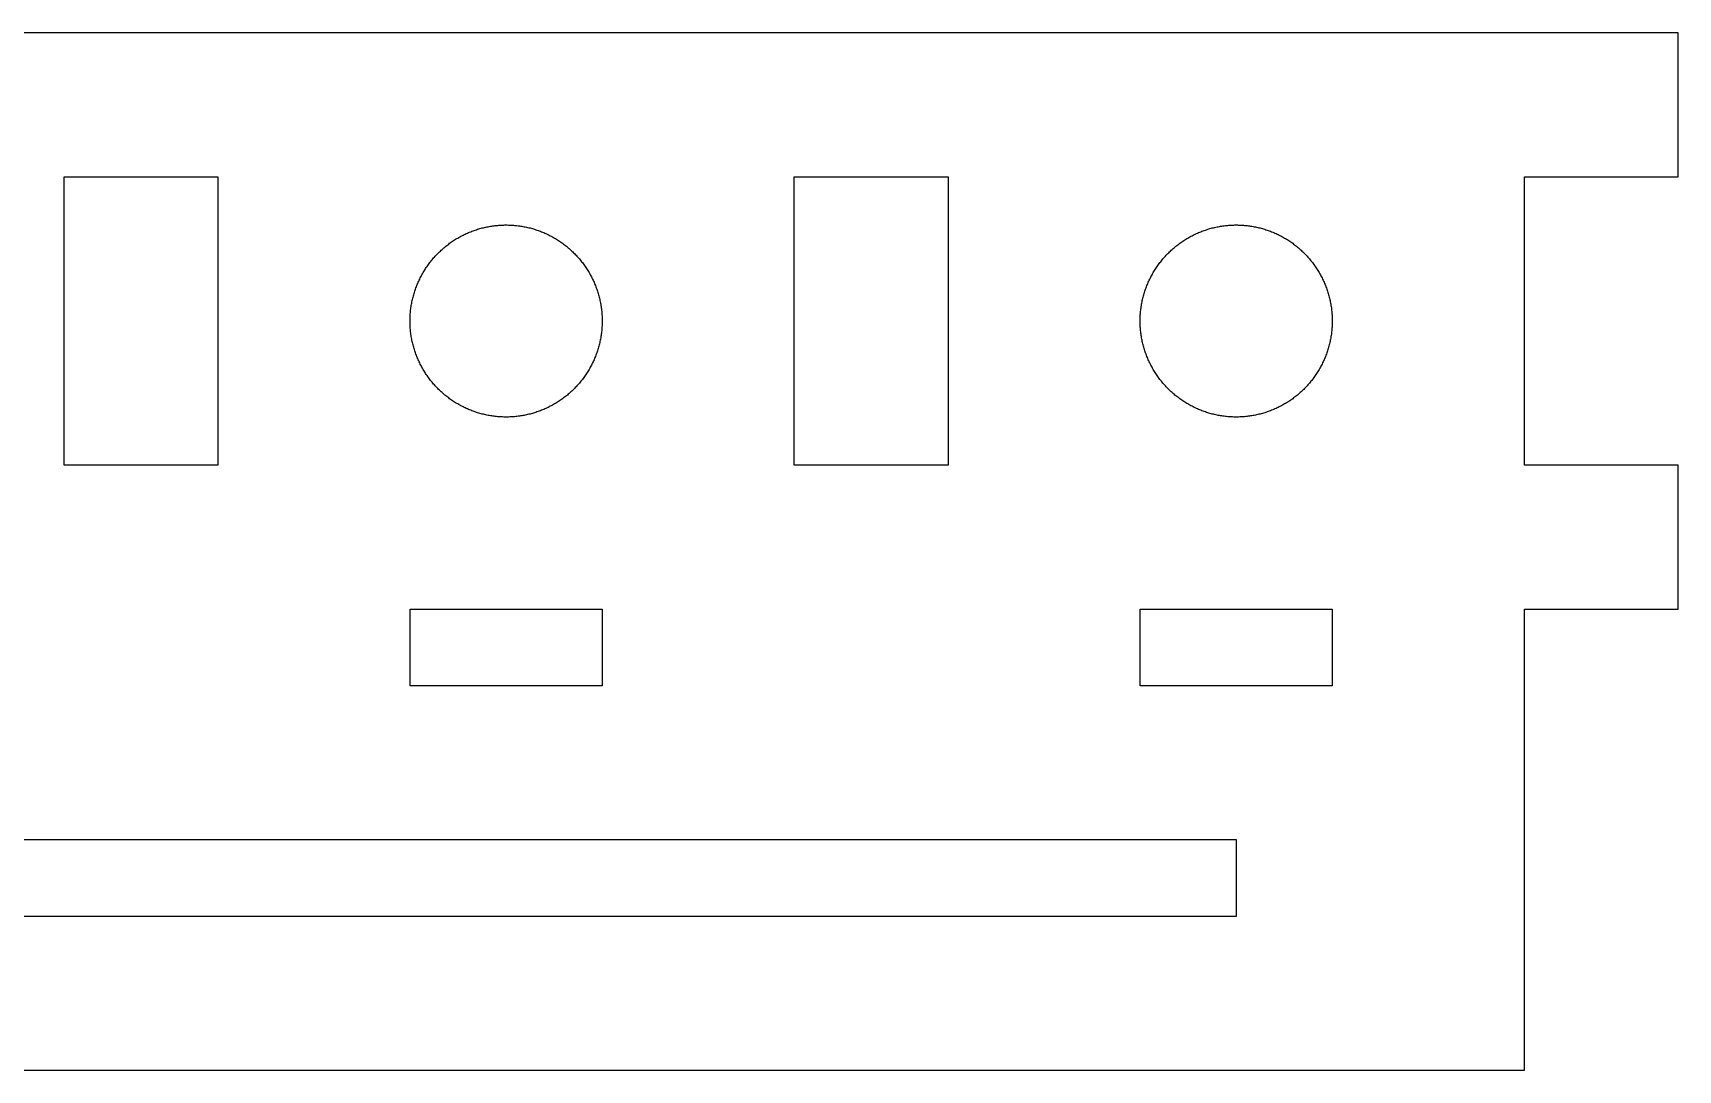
# Model space of a CAD drawing. Header units: metres. Extents: x -160 to 479, y -45 to 506.
# Drawn here: x 66.4 to 152, y 18 to 72 of the extents above; entities that cross this region are included whole.
import ezdxf

# ---------------------------------------------------------------- set-up
doc = ezdxf.new("R2010")
doc.units = ezdxf.units.M

msp = doc.modelspace()

# ---------------------------------------------------------------- linework, layer by layer
for p, q in [((152, 72), (-160, 72)), ((152, 64.5), (152, 72)), ((68, 49.5), (68, 64.5)), ((68, 64.5), (76, 64.5)), ((76, 64.5), (76, 49.5)), ((106, 49.5), (106, 64.5)), ((106, 64.5), (114, 64.5)), ((114, 64.5), (114, 49.5)), ((144, 49.5), (144, 64.5)), ((144, 64.5), (152, 64.5)), ((89.1594, 61.6489), (89.2179, 61.6716)), ((89.2179, 61.6716), (89.2768, 61.6937)), ((89.2768, 61.6937), (89.3359, 61.715)), ((89.3359, 61.715), (89.3953, 61.7355)), ((89.3953, 61.7355), (89.4549, 61.7553)), ((89.4549, 61.7553), (89.5148, 61.7743)), ((89.5148, 61.7743), (89.5749, 61.7926)), ((89.5749, 61.7926), (89.6352, 61.8101)), ((89.6352, 61.8101), (89.6958, 61.8269)), ((89.6958, 61.8269), (89.7565, 61.8429)), ((89.7565, 61.8429), (89.8175, 61.8582)), ((89.8175, 61.8582), (89.8786, 61.8726)), ((89.8786, 61.8726), (89.94, 61.8863)), ((89.94, 61.8863), (90.0014, 61.8993)), ((90.0014, 61.8993), (90.0631, 61.9114)), ((90.0631, 61.9114), (90.1249, 61.9228)), ((90.1249, 61.9228), (90.1868, 61.9334)), ((90.1868, 61.9334), (90.2489, 61.9433)), ((90.2489, 61.9433), (90.311, 61.9523)), ((90.311, 61.9523), (90.3733, 61.9606)), ((90.3733, 61.9606), (90.4357, 61.968)), ((90.4357, 61.968), (90.4982, 61.9747)), ((90.4982, 61.9747), (90.5607, 61.9807)), ((90.5607, 61.9807), (90.6234, 61.9858)), ((90.6234, 61.9858), (90.686, 61.9901)), ((90.686, 61.9901), (90.7488, 61.9937)), ((90.7488, 61.9937), (90.8115, 61.9964)), ((90.8115, 61.9964), (90.8743, 61.9984)), ((90.8743, 61.9984), (90.9372, 61.9996)), ((90.9372, 61.9996), (91, 62)), ((91, 62), (91.0628, 61.9996)), ((91.0628, 61.9996), (91.1256, 61.9984)), ((91.1256, 61.9984), (91.1884, 61.9964)), ((91.1884, 61.9964), (91.2512, 61.9937)), ((91.2512, 61.9937), (91.3139, 61.9901)), ((91.3139, 61.9901), (91.3766, 61.9858)), ((91.3766, 61.9858), (91.4393, 61.9807)), ((91.4393, 61.9807), (91.5018, 61.9747)), ((91.5018, 61.9747), (91.5643, 61.968)), ((91.5643, 61.968), (91.6267, 61.9606)), ((91.6267, 61.9606), (91.6889, 61.9523)), ((91.6889, 61.9523), (91.7511, 61.9433)), ((91.7511, 61.9433), (91.8132, 61.9334)), ((91.8132, 61.9334), (91.8751, 61.9228)), ((91.8751, 61.9228), (91.9369, 61.9114)), ((91.9369, 61.9114), (91.9985, 61.8993)), ((91.9985, 61.8993), (92.06, 61.8863)), ((92.06, 61.8863), (92.1214, 61.8726)), ((92.1214, 61.8726), (92.1825, 61.8582)), ((92.1825, 61.8582), (92.2434, 61.8429)), ((92.2434, 61.8429), (92.3042, 61.8269)), ((92.3042, 61.8269), (92.3647, 61.8101)), ((92.3647, 61.8101), (92.4251, 61.7926)), ((92.4251, 61.7926), (92.4852, 61.7743)), ((92.4852, 61.7743), (92.5451, 61.7553)), ((92.5451, 61.7553), (92.6047, 61.7355)), ((92.6047, 61.7355), (92.6641, 61.715)), ((92.6641, 61.715), (92.7232, 61.6937)), ((92.7232, 61.6937), (92.7821, 61.6716)), ((92.7821, 61.6716), (92.8406, 61.6489)), ((127.159, 61.6489), (127.218, 61.6716)), ((127.218, 61.6716), (127.277, 61.6937)), ((127.277, 61.6937), (127.336, 61.715)), ((127.336, 61.715), (127.395, 61.7355)), ((127.395, 61.7355), (127.455, 61.7553)), ((127.455, 61.7553), (127.515, 61.7743)), ((127.515, 61.7743), (127.575, 61.7926)), ((127.575, 61.7926), (127.635, 61.8101)), ((127.635, 61.8101), (127.696, 61.8269)), ((127.696, 61.8269), (127.757, 61.8429)), ((127.757, 61.8429), (127.818, 61.8582)), ((127.818, 61.8582), (127.879, 61.8726)), ((127.879, 61.8726), (127.94, 61.8863)), ((127.94, 61.8863), (128.001, 61.8993)), ((128.001, 61.8993), (128.063, 61.9114)), ((128.063, 61.9114), (128.125, 61.9228)), ((128.125, 61.9228), (128.187, 61.9334)), ((128.187, 61.9334), (128.249, 61.9433)), ((128.249, 61.9433), (128.311, 61.9523)), ((128.311, 61.9523), (128.373, 61.9606)), ((128.373, 61.9606), (128.436, 61.968)), ((128.436, 61.968), (128.498, 61.9747)), ((128.498, 61.9747), (128.561, 61.9807)), ((128.561, 61.9807), (128.623, 61.9858)), ((128.623, 61.9858), (128.686, 61.9901)), ((128.686, 61.9901), (128.749, 61.9937)), ((128.749, 61.9937), (128.812, 61.9964)), ((128.812, 61.9964), (128.874, 61.9984)), ((128.874, 61.9984), (128.937, 61.9996)), ((128.937, 61.9996), (129, 62)), ((129, 62), (129.063, 61.9996)), ((129.063, 61.9996), (129.126, 61.9984)), ((129.126, 61.9984), (129.188, 61.9964)), ((129.188, 61.9964), (129.251, 61.9937)), ((129.251, 61.9937), (129.314, 61.9901)), ((129.314, 61.9901), (129.377, 61.9858)), ((129.377, 61.9858), (129.439, 61.9807)), ((129.439, 61.9807), (129.502, 61.9747)), ((129.502, 61.9747), (129.564, 61.968)), ((129.564, 61.968), (129.627, 61.9606)), ((129.627, 61.9606), (129.689, 61.9523)), ((129.689, 61.9523), (129.751, 61.9433)), ((129.751, 61.9433), (129.813, 61.9334)), ((129.813, 61.9334), (129.875, 61.9228)), ((129.875, 61.9228), (129.937, 61.9114)), ((129.937, 61.9114), (129.999, 61.8993)), ((129.999, 61.8993), (130.06, 61.8863)), ((130.06, 61.8863), (130.121, 61.8726)), ((130.121, 61.8726), (130.182, 61.8582)), ((130.182, 61.8582), (130.243, 61.8429)), ((130.243, 61.8429), (130.304, 61.8269)), ((130.304, 61.8269), (130.365, 61.8101)), ((130.365, 61.8101), (130.425, 61.7926)), ((130.425, 61.7926), (130.485, 61.7743)), ((130.485, 61.7743), (130.545, 61.7553)), ((130.545, 61.7553), (130.605, 61.7355)), ((130.605, 61.7355), (130.664, 61.715)), ((130.664, 61.715), (130.723, 61.6937)), ((130.723, 61.6937), (130.782, 61.6716)), ((130.782, 61.6716), (130.841, 61.6489)), ((87.7171, 60.7713), (87.7647, 60.8122)), ((87.7647, 60.8122), (87.8129, 60.8526)), ((87.8129, 60.8526), (87.8615, 60.8923)), ((87.8615, 60.8923), (87.9107, 60.9314)), ((87.9107, 60.9314), (87.9603, 60.9699)), ((87.9603, 60.9699), (88.0105, 61.0078)), ((88.0105, 61.0078), (88.0611, 61.0451)), ((88.0611, 61.0451), (88.1121, 61.0817)), ((88.1121, 61.0817), (88.1637, 61.1177)), ((88.1637, 61.1177), (88.2156, 61.153)), ((88.2156, 61.153), (88.268, 61.1876)), ((88.268, 61.1876), (88.3209, 61.2216)), ((88.3209, 61.2216), (88.3741, 61.255)), ((88.3741, 61.255), (88.4278, 61.2876)), ((88.4278, 61.2876), (88.4819, 61.3196)), ((88.4819, 61.3196), (88.5364, 61.3509)), ((88.5364, 61.3509), (88.5912, 61.3815)), ((88.5912, 61.3815), (88.6465, 61.4115)), ((88.6465, 61.4115), (88.7021, 61.4407)), ((88.7021, 61.4407), (88.7581, 61.4692)), ((88.7581, 61.4692), (88.8144, 61.497)), ((88.8144, 61.497), (88.8711, 61.5241)), ((88.8711, 61.5241), (88.9281, 61.5505)), ((88.9281, 61.5505), (88.9855, 61.5762)), ((88.9855, 61.5762), (89.0431, 61.6012)), ((89.0431, 61.6012), (89.1011, 61.6254)), ((89.1011, 61.6254), (89.1594, 61.6489)), ((92.8406, 61.6489), (92.8989, 61.6254)), ((92.8989, 61.6254), (92.9569, 61.6012)), ((92.9569, 61.6012), (93.0145, 61.5762)), ((93.0145, 61.5762), (93.0719, 61.5505)), ((93.0719, 61.5505), (93.1289, 61.5241)), ((93.1289, 61.5241), (93.1856, 61.497)), ((93.1856, 61.497), (93.2419, 61.4692)), ((93.2419, 61.4692), (93.2979, 61.4407)), ((93.2979, 61.4407), (93.3535, 61.4115)), ((93.3535, 61.4115), (93.4088, 61.3815)), ((93.4088, 61.3815), (93.4636, 61.3509)), ((93.4636, 61.3509), (93.5181, 61.3196)), ((93.5181, 61.3196), (93.5722, 61.2876)), ((93.5722, 61.2876), (93.6259, 61.255)), ((93.6259, 61.255), (93.6791, 61.2216)), ((93.6791, 61.2216), (93.732, 61.1876)), ((93.732, 61.1876), (93.7844, 61.153)), ((93.7844, 61.153), (93.8363, 61.1177)), ((93.8363, 61.1177), (93.8879, 61.0817)), ((93.8879, 61.0817), (93.9389, 61.0451)), ((93.9389, 61.0451), (93.9895, 61.0078)), ((93.9895, 61.0078), (94.0396, 60.9699)), ((94.0396, 60.9699), (94.0893, 60.9314)), ((94.0893, 60.9314), (94.1384, 60.8923)), ((94.1384, 60.8923), (94.1871, 60.8526)), ((94.1871, 60.8526), (94.2353, 60.8122)), ((94.2353, 60.8122), (94.2829, 60.7713)), ((125.717, 60.7713), (125.765, 60.8122)), ((125.765, 60.8122), (125.813, 60.8526)), ((125.813, 60.8526), (125.862, 60.8923)), ((125.862, 60.8923), (125.911, 60.9314)), ((125.911, 60.9314), (125.96, 60.9699)), ((125.96, 60.9699), (126.01, 61.0078)), ((126.01, 61.0078), (126.061, 61.0451)), ((126.061, 61.0451), (126.112, 61.0817)), ((126.112, 61.0817), (126.164, 61.1177)), ((126.164, 61.1177), (126.216, 61.153)), ((126.216, 61.153), (126.268, 61.1876)), ((126.268, 61.1876), (126.321, 61.2216)), ((126.321, 61.2216), (126.374, 61.255)), ((126.374, 61.255), (126.428, 61.2876)), ((126.428, 61.2876), (126.482, 61.3196)), ((126.482, 61.3196), (126.536, 61.3509)), ((126.536, 61.3509), (126.591, 61.3815)), ((126.591, 61.3815), (126.646, 61.4115)), ((126.646, 61.4115), (126.702, 61.4407)), ((126.702, 61.4407), (126.758, 61.4692)), ((126.758, 61.4692), (126.814, 61.497)), ((126.814, 61.497), (126.871, 61.5241)), ((126.871, 61.5241), (126.928, 61.5505)), ((126.928, 61.5505), (126.985, 61.5762)), ((126.985, 61.5762), (127.043, 61.6012)), ((127.043, 61.6012), (127.101, 61.6254)), ((127.101, 61.6254), (127.159, 61.6489)), ((130.841, 61.6489), (130.899, 61.6254)), ((130.899, 61.6254), (130.957, 61.6012)), ((130.957, 61.6012), (131.015, 61.5762)), ((131.015, 61.5762), (131.072, 61.5505)), ((131.072, 61.5505), (131.129, 61.5241)), ((131.129, 61.5241), (131.186, 61.497)), ((131.186, 61.497), (131.242, 61.4692)), ((131.242, 61.4692), (131.298, 61.4407)), ((131.298, 61.4407), (131.354, 61.4115)), ((131.354, 61.4115), (131.409, 61.3815)), ((131.409, 61.3815), (131.464, 61.3509)), ((131.464, 61.3509), (131.518, 61.3196)), ((131.518, 61.3196), (131.572, 61.2876)), ((131.572, 61.2876), (131.626, 61.255)), ((131.626, 61.255), (131.679, 61.2216)), ((131.679, 61.2216), (131.732, 61.1876)), ((131.732, 61.1876), (131.784, 61.153)), ((131.784, 61.153), (131.836, 61.1177)), ((131.836, 61.1177), (131.888, 61.0817)), ((131.888, 61.0817), (131.939, 61.0451)), ((131.939, 61.0451), (131.99, 61.0078)), ((131.99, 61.0078), (132.04, 60.9699)), ((132.04, 60.9699), (132.089, 60.9314)), ((132.089, 60.9314), (132.138, 60.8923)), ((132.138, 60.8923), (132.187, 60.8526)), ((132.187, 60.8526), (132.235, 60.8122)), ((132.235, 60.8122), (132.283, 60.7713)), ((86.9549, 59.9389), (86.9922, 59.9895)), ((86.9922, 59.9895), (87.03, 60.0396)), ((87.03, 60.0396), (87.0686, 60.0893)), ((87.0686, 60.0893), (87.1077, 60.1384)), ((87.1077, 60.1384), (87.1474, 60.1871)), ((87.1474, 60.1871), (87.1878, 60.2353)), ((87.1878, 60.2353), (87.2287, 60.2829)), ((87.2287, 60.2829), (87.2703, 60.33)), ((87.2703, 60.33), (87.3124, 60.3767)), ((87.3124, 60.3767), (87.3551, 60.4227)), ((87.3551, 60.4227), (87.3985, 60.4683)), ((87.3985, 60.4683), (87.4423, 60.5132)), ((87.4423, 60.5132), (87.4867, 60.5577)), ((87.4867, 60.5577), (87.5317, 60.6015)), ((87.5317, 60.6015), (87.5773, 60.6448)), ((87.5773, 60.6448), (87.6233, 60.6876)), ((87.6233, 60.6876), (87.6699, 60.7297)), ((87.6699, 60.7297), (87.7171, 60.7713)), ((94.2829, 60.7713), (94.33, 60.7297)), ((94.33, 60.7297), (94.3767, 60.6876)), ((94.3767, 60.6876), (94.4227, 60.6448)), ((94.4227, 60.6448), (94.4683, 60.6015)), ((94.4683, 60.6015), (94.5132, 60.5577)), ((94.5132, 60.5577), (94.5577, 60.5132)), ((94.5577, 60.5132), (94.6015, 60.4683)), ((94.6015, 60.4683), (94.6448, 60.4227)), ((94.6448, 60.4227), (94.6876, 60.3767)), ((94.6876, 60.3767), (94.7297, 60.33)), ((94.7297, 60.33), (94.7713, 60.2829)), ((94.7713, 60.2829), (94.8122, 60.2353)), ((94.8122, 60.2353), (94.8526, 60.1871)), ((94.8526, 60.1871), (94.8923, 60.1384)), ((94.8923, 60.1384), (94.9314, 60.0893)), ((94.9314, 60.0893), (94.9699, 60.0396)), ((94.9699, 60.0396), (95.0078, 59.9895)), ((95.0078, 59.9895), (95.0451, 59.9389)), ((124.955, 59.9389), (124.992, 59.9895)), ((124.992, 59.9895), (125.03, 60.0396)), ((125.03, 60.0396), (125.069, 60.0893)), ((125.069, 60.0893), (125.108, 60.1384)), ((125.108, 60.1384), (125.147, 60.1871)), ((125.147, 60.1871), (125.188, 60.2353)), ((125.188, 60.2353), (125.229, 60.2829)), ((125.229, 60.2829), (125.27, 60.33)), ((125.27, 60.33), (125.312, 60.3767)), ((125.312, 60.3767), (125.355, 60.4227)), ((125.355, 60.4227), (125.398, 60.4683)), ((125.398, 60.4683), (125.442, 60.5132)), ((125.442, 60.5132), (125.487, 60.5577)), ((125.487, 60.5577), (125.532, 60.6015)), ((125.532, 60.6015), (125.577, 60.6448)), ((125.577, 60.6448), (125.623, 60.6876)), ((125.623, 60.6876), (125.67, 60.7297)), ((125.67, 60.7297), (125.717, 60.7713)), ((132.283, 60.7713), (132.33, 60.7297)), ((132.33, 60.7297), (132.377, 60.6876)), ((132.377, 60.6876), (132.423, 60.6448)), ((132.423, 60.6448), (132.468, 60.6015)), ((132.468, 60.6015), (132.513, 60.5577)), ((132.513, 60.5577), (132.558, 60.5132)), ((132.558, 60.5132), (132.602, 60.4683)), ((132.602, 60.4683), (132.645, 60.4227)), ((132.645, 60.4227), (132.688, 60.3767)), ((132.688, 60.3767), (132.73, 60.33)), ((132.73, 60.33), (132.771, 60.2829)), ((132.771, 60.2829), (132.812, 60.2353)), ((132.812, 60.2353), (132.853, 60.1871)), ((132.853, 60.1871), (132.892, 60.1384)), ((132.892, 60.1384), (132.931, 60.0893)), ((132.931, 60.0893), (132.97, 60.0396)), ((132.97, 60.0396), (133.008, 59.9895)), ((133.008, 59.9895), (133.045, 59.9389)), ((86.4495, 59.0719), (86.4759, 59.1289)), ((86.4759, 59.1289), (86.503, 59.1856)), ((86.503, 59.1856), (86.5308, 59.2419)), ((86.5308, 59.2419), (86.5593, 59.2979)), ((86.5593, 59.2979), (86.5885, 59.3535)), ((86.5885, 59.3535), (86.6185, 59.4088)), ((86.6185, 59.4088), (86.6491, 59.4636)), ((86.6491, 59.4636), (86.6804, 59.5181)), ((86.6804, 59.5181), (86.7124, 59.5722)), ((86.7124, 59.5722), (86.745, 59.6259)), ((86.745, 59.6259), (86.7784, 59.6791)), ((86.7784, 59.6791), (86.8123, 59.732)), ((86.8123, 59.732), (86.847, 59.7844)), ((86.847, 59.7844), (86.8823, 59.8363)), ((86.8823, 59.8363), (86.9183, 59.8879)), ((86.9183, 59.8879), (86.9549, 59.9389)), ((95.0451, 59.9389), (95.0817, 59.8879)), ((95.0817, 59.8879), (95.1177, 59.8363)), ((95.1177, 59.8363), (95.153, 59.7844)), ((95.153, 59.7844), (95.1876, 59.732)), ((95.1876, 59.732), (95.2216, 59.6791)), ((95.2216, 59.6791), (95.255, 59.6259)), ((95.255, 59.6259), (95.2876, 59.5722)), ((95.2876, 59.5722), (95.3196, 59.5181)), ((95.3196, 59.5181), (95.3509, 59.4636)), ((95.3509, 59.4636), (95.3815, 59.4088)), ((95.3815, 59.4088), (95.4115, 59.3535)), ((95.4115, 59.3535), (95.4407, 59.2979)), ((95.4407, 59.2979), (95.4692, 59.2419)), ((95.4692, 59.2419), (95.497, 59.1856)), ((95.497, 59.1856), (95.5241, 59.1289)), ((95.5241, 59.1289), (95.5505, 59.0719)), ((124.449, 59.0719), (124.476, 59.1289)), ((124.476, 59.1289), (124.503, 59.1856)), ((124.503, 59.1856), (124.531, 59.2419)), ((124.531, 59.2419), (124.559, 59.2979)), ((124.559, 59.2979), (124.589, 59.3535)), ((124.589, 59.3535), (124.618, 59.4088)), ((124.618, 59.4088), (124.649, 59.4636)), ((124.649, 59.4636), (124.68, 59.5181)), ((124.68, 59.5181), (124.712, 59.5722)), ((124.712, 59.5722), (124.745, 59.6259)), ((124.745, 59.6259), (124.778, 59.6791)), ((124.778, 59.6791), (124.812, 59.732)), ((124.812, 59.732), (124.847, 59.7844)), ((124.847, 59.7844), (124.882, 59.8363)), ((124.882, 59.8363), (124.918, 59.8879)), ((124.918, 59.8879), (124.955, 59.9389)), ((133.045, 59.9389), (133.082, 59.8879)), ((133.082, 59.8879), (133.118, 59.8363)), ((133.118, 59.8363), (133.153, 59.7844)), ((133.153, 59.7844), (133.188, 59.732)), ((133.188, 59.732), (133.222, 59.6791)), ((133.222, 59.6791), (133.255, 59.6259)), ((133.255, 59.6259), (133.288, 59.5722)), ((133.288, 59.5722), (133.32, 59.5181)), ((133.32, 59.5181), (133.351, 59.4636)), ((133.351, 59.4636), (133.382, 59.4088)), ((133.382, 59.4088), (133.411, 59.3535)), ((133.411, 59.3535), (133.441, 59.2979)), ((133.441, 59.2979), (133.469, 59.2419)), ((133.469, 59.2419), (133.497, 59.1856)), ((133.497, 59.1856), (133.524, 59.1289)), ((133.524, 59.1289), (133.551, 59.0719)), ((86.1418, 58.1825), (86.1571, 58.2434)), ((86.1571, 58.2434), (86.1731, 58.3042)), ((86.1731, 58.3042), (86.1898, 58.3647)), ((86.1898, 58.3647), (86.2074, 58.4251)), ((86.2074, 58.4251), (86.2257, 58.4852)), ((86.2257, 58.4852), (86.2447, 58.5451)), ((86.2447, 58.5451), (86.2645, 58.6047)), ((86.2645, 58.6047), (86.285, 58.6641)), ((86.285, 58.6641), (86.3063, 58.7232)), ((86.3063, 58.7232), (86.3284, 58.7821)), ((86.3284, 58.7821), (86.3511, 58.8406)), ((86.3511, 58.8406), (86.3746, 58.8989)), ((86.3746, 58.8989), (86.3988, 58.9569)), ((86.3988, 58.9569), (86.4238, 59.0145)), ((86.4238, 59.0145), (86.4495, 59.0719)), ((95.5505, 59.0719), (95.5762, 59.0145)), ((95.5762, 59.0145), (95.6012, 58.9569)), ((95.6012, 58.9569), (95.6254, 58.8989)), ((95.6254, 58.8989), (95.6489, 58.8406)), ((95.6489, 58.8406), (95.6716, 58.7821)), ((95.6716, 58.7821), (95.6937, 58.7232)), ((95.6937, 58.7232), (95.715, 58.6641)), ((95.715, 58.6641), (95.7355, 58.6047)), ((95.7355, 58.6047), (95.7553, 58.5451)), ((95.7553, 58.5451), (95.7743, 58.4852)), ((95.7743, 58.4852), (95.7926, 58.4251)), ((95.7926, 58.4251), (95.8101, 58.3647)), ((95.8101, 58.3647), (95.8269, 58.3042)), ((95.8269, 58.3042), (95.8429, 58.2434)), ((95.8429, 58.2434), (95.8582, 58.1825)), ((124.142, 58.1825), (124.157, 58.2434)), ((124.157, 58.2434), (124.173, 58.3042)), ((124.173, 58.3042), (124.19, 58.3647)), ((124.19, 58.3647), (124.207, 58.4251)), ((124.207, 58.4251), (124.226, 58.4852)), ((124.226, 58.4852), (124.245, 58.5451)), ((124.245, 58.5451), (124.264, 58.6047)), ((124.264, 58.6047), (124.285, 58.6641)), ((124.285, 58.6641), (124.306, 58.7232)), ((124.306, 58.7232), (124.328, 58.7821)), ((124.328, 58.7821), (124.351, 58.8406)), ((124.351, 58.8406), (124.375, 58.8989)), ((124.375, 58.8989), (124.399, 58.9569)), ((124.399, 58.9569), (124.424, 59.0145)), ((124.424, 59.0145), (124.449, 59.0719)), ((133.551, 59.0719), (133.576, 59.0145)), ((133.576, 59.0145), (133.601, 58.9569)), ((133.601, 58.9569), (133.625, 58.8989)), ((133.625, 58.8989), (133.649, 58.8406)), ((133.649, 58.8406), (133.672, 58.7821)), ((133.672, 58.7821), (133.694, 58.7232)), ((133.694, 58.7232), (133.715, 58.6641)), ((133.715, 58.6641), (133.735, 58.6047)), ((133.735, 58.6047), (133.755, 58.5451)), ((133.755, 58.5451), (133.774, 58.4852)), ((133.774, 58.4852), (133.793, 58.4251)), ((133.793, 58.4251), (133.81, 58.3647)), ((133.81, 58.3647), (133.827, 58.3042)), ((133.827, 58.3042), (133.843, 58.2434)), ((133.843, 58.2434), (133.858, 58.1825)), ((86.0099, 57.3139), (86.0142, 57.3766)), ((86.0142, 57.3766), (86.0193, 57.4393)), ((86.0193, 57.4393), (86.0252, 57.5018)), ((86.0252, 57.5018), (86.0319, 57.5643)), ((86.0319, 57.5643), (86.0394, 57.6267)), ((86.0394, 57.6267), (86.0477, 57.6889)), ((86.0477, 57.6889), (86.0567, 57.7511)), ((86.0567, 57.7511), (86.0666, 57.8132)), ((86.0666, 57.8132), (86.0772, 57.8751)), ((86.0772, 57.8751), (86.0886, 57.9369)), ((86.0886, 57.9369), (86.1007, 57.9985)), ((86.1007, 57.9985), (86.1136, 58.06)), ((86.1136, 58.06), (86.1274, 58.1214)), ((86.1274, 58.1214), (86.1418, 58.1825)), ((95.8582, 58.1825), (95.8726, 58.1214)), ((95.8726, 58.1214), (95.8863, 58.06)), ((95.8863, 58.06), (95.8993, 57.9985)), ((95.8993, 57.9985), (95.9114, 57.9369)), ((95.9114, 57.9369), (95.9228, 57.8751)), ((95.9228, 57.8751), (95.9334, 57.8132)), ((95.9334, 57.8132), (95.9433, 57.7511)), ((95.9433, 57.7511), (95.9523, 57.6889)), ((95.9523, 57.6889), (95.9606, 57.6267)), ((95.9606, 57.6267), (95.968, 57.5643)), ((95.968, 57.5643), (95.9747, 57.5018)), ((95.9747, 57.5018), (95.9807, 57.4393)), ((95.9807, 57.4393), (95.9858, 57.3766)), ((95.9858, 57.3766), (95.9901, 57.3139)), ((124.01, 57.3139), (124.014, 57.3766)), ((124.014, 57.3766), (124.019, 57.4393)), ((124.019, 57.4393), (124.025, 57.5018)), ((124.025, 57.5018), (124.032, 57.5643)), ((124.032, 57.5643), (124.039, 57.6267)), ((124.039, 57.6267), (124.048, 57.6889)), ((124.048, 57.6889), (124.057, 57.7511)), ((124.057, 57.7511), (124.067, 57.8132)), ((124.067, 57.8132), (124.077, 57.8751)), ((124.077, 57.8751), (124.089, 57.9369)), ((124.089, 57.9369), (124.101, 57.9985)), ((124.101, 57.9985), (124.114, 58.06)), ((124.114, 58.06), (124.127, 58.1214)), ((124.127, 58.1214), (124.142, 58.1825)), ((133.858, 58.1825), (133.873, 58.1214)), ((133.873, 58.1214), (133.886, 58.06)), ((133.886, 58.06), (133.899, 57.9985)), ((133.899, 57.9985), (133.911, 57.9369)), ((133.911, 57.9369), (133.923, 57.8751)), ((133.923, 57.8751), (133.933, 57.8132)), ((133.933, 57.8132), (133.943, 57.7511)), ((133.943, 57.7511), (133.952, 57.6889)), ((133.952, 57.6889), (133.961, 57.6267)), ((133.961, 57.6267), (133.968, 57.5643)), ((133.968, 57.5643), (133.975, 57.5018)), ((133.975, 57.5018), (133.981, 57.4393)), ((133.981, 57.4393), (133.986, 57.3766)), ((133.986, 57.3766), (133.99, 57.3139)), ((86, 57), (86.0004, 57.0628)), ((86.0004, 56.9372), (86, 57)), ((86.0004, 57.0628), (86.0016, 57.1256)), ((86.0016, 56.8744), (86.0004, 56.9372)), ((86.0016, 57.1256), (86.0035, 57.1884)), ((86.0035, 56.8116), (86.0016, 56.8744)), ((86.0035, 57.1884), (86.0063, 57.2512)), ((86.0063, 56.7488), (86.0035, 56.8116)), ((86.0063, 57.2512), (86.0099, 57.3139)), ((86.0099, 56.6861), (86.0063, 56.7488)), ((86.0142, 56.6234), (86.0099, 56.6861)), ((86.0193, 56.5607), (86.0142, 56.6234)), ((86.0252, 56.4982), (86.0193, 56.5607)), ((95.9807, 56.5607), (95.9747, 56.4982)), ((95.9858, 56.6234), (95.9807, 56.5607)), ((95.9901, 56.6861), (95.9858, 56.6234)), ((95.9901, 57.3139), (95.9937, 57.2512)), ((95.9937, 56.7488), (95.9901, 56.6861)), ((95.9937, 57.2512), (95.9964, 57.1884)), ((95.9964, 56.8116), (95.9937, 56.7488)), ((95.9964, 57.1884), (95.9984, 57.1256)), ((95.9984, 56.8744), (95.9964, 56.8116)), ((95.9984, 57.1256), (95.9996, 57.0628)), ((95.9996, 56.9372), (95.9984, 56.8744)), ((95.9996, 57.0628), (96, 57)), ((96, 57), (95.9996, 56.9372)), ((124, 57.0628), (124.002, 57.1256)), ((124, 57), (124, 57.0628)), ((124, 56.9372), (124, 57)), ((124.002, 56.8744), (124, 56.9372)), ((124.002, 57.1256), (124.004, 57.1884)), ((124.004, 56.8116), (124.002, 56.8744)), ((124.004, 57.1884), (124.006, 57.2512)), ((124.006, 56.7488), (124.004, 56.8116)), ((124.006, 57.2512), (124.01, 57.3139)), ((124.01, 56.6861), (124.006, 56.7488)), ((124.014, 56.6234), (124.01, 56.6861)), ((124.019, 56.5607), (124.014, 56.6234)), ((124.025, 56.4982), (124.019, 56.5607)), ((133.981, 56.5607), (133.975, 56.4982)), ((133.986, 56.6234), (133.981, 56.5607)), ((133.99, 56.6861), (133.986, 56.6234)), ((133.99, 57.3139), (133.994, 57.2512)), ((133.994, 56.7488), (133.99, 56.6861)), ((133.994, 57.2512), (133.996, 57.1884)), ((133.996, 56.8116), (133.994, 56.7488)), ((133.996, 57.1884), (133.998, 57.1256)), ((133.998, 56.8744), (133.996, 56.8116)), ((133.998, 57.1256), (134, 57.0628)), ((134, 56.9372), (133.998, 56.8744)), ((134, 57.0628), (134, 57)), ((134, 57), (134, 56.9372)), ((86.0319, 56.4357), (86.0252, 56.4982)), ((86.0394, 56.3733), (86.0319, 56.4357)), ((86.0477, 56.3111), (86.0394, 56.3733)), ((86.0567, 56.2489), (86.0477, 56.3111)), ((86.0666, 56.1868), (86.0567, 56.2489)), ((86.0772, 56.1249), (86.0666, 56.1868)), ((86.0886, 56.0631), (86.0772, 56.1249)), ((86.1007, 56.0015), (86.0886, 56.0631)), ((86.1136, 55.94), (86.1007, 56.0015)), ((86.1274, 55.8786), (86.1136, 55.94)), ((86.1418, 55.8175), (86.1274, 55.8786)), ((86.1571, 55.7566), (86.1418, 55.8175)), ((86.1731, 55.6958), (86.1571, 55.7566)), ((86.1898, 55.6353), (86.1731, 55.6958)), ((95.8269, 55.6958), (95.8101, 55.6353)), ((95.8429, 55.7566), (95.8269, 55.6958)), ((95.8582, 55.8175), (95.8429, 55.7566)), ((95.8726, 55.8786), (95.8582, 55.8175)), ((95.8863, 55.94), (95.8726, 55.8786)), ((95.8993, 56.0015), (95.8863, 55.94)), ((95.9114, 56.0631), (95.8993, 56.0015)), ((95.9228, 56.1249), (95.9114, 56.0631)), ((95.9334, 56.1868), (95.9228, 56.1249)), ((95.9433, 56.2489), (95.9334, 56.1868)), ((95.9523, 56.3111), (95.9433, 56.2489)), ((95.9606, 56.3733), (95.9523, 56.3111)), ((95.968, 56.4357), (95.9606, 56.3733)), ((95.9747, 56.4982), (95.968, 56.4357)), ((124.032, 56.4357), (124.025, 56.4982)), ((124.039, 56.3733), (124.032, 56.4357)), ((124.048, 56.3111), (124.039, 56.3733)), ((124.057, 56.2489), (124.048, 56.3111)), ((124.067, 56.1868), (124.057, 56.2489)), ((124.077, 56.1249), (124.067, 56.1868)), ((124.089, 56.0631), (124.077, 56.1249)), ((124.101, 56.0015), (124.089, 56.0631)), ((124.114, 55.94), (124.101, 56.0015)), ((124.127, 55.8786), (124.114, 55.94)), ((124.142, 55.8175), (124.127, 55.8786)), ((124.157, 55.7566), (124.142, 55.8175)), ((124.173, 55.6958), (124.157, 55.7566)), ((124.19, 55.6353), (124.173, 55.6958)), ((133.827, 55.6958), (133.81, 55.6353)), ((133.843, 55.7566), (133.827, 55.6958)), ((133.858, 55.8175), (133.843, 55.7566)), ((133.873, 55.8786), (133.858, 55.8175)), ((133.886, 55.94), (133.873, 55.8786)), ((133.899, 56.0015), (133.886, 55.94)), ((133.911, 56.0631), (133.899, 56.0015)), ((133.923, 56.1249), (133.911, 56.0631)), ((133.933, 56.1868), (133.923, 56.1249)), ((133.943, 56.2489), (133.933, 56.1868)), ((133.952, 56.3111), (133.943, 56.2489)), ((133.961, 56.3733), (133.952, 56.3111)), ((133.968, 56.4357), (133.961, 56.3733)), ((133.975, 56.4982), (133.968, 56.4357)), ((86.2074, 55.5749), (86.1898, 55.6353)), ((86.2257, 55.5148), (86.2074, 55.5749)), ((86.2447, 55.4549), (86.2257, 55.5148)), ((86.2645, 55.3953), (86.2447, 55.4549)), ((86.285, 55.3359), (86.2645, 55.3953)), ((86.3063, 55.2768), (86.285, 55.3359)), ((86.3284, 55.2179), (86.3063, 55.2768)), ((86.3511, 55.1594), (86.3284, 55.2179)), ((86.3746, 55.1011), (86.3511, 55.1594)), ((86.3988, 55.0431), (86.3746, 55.1011)), ((86.4238, 54.9855), (86.3988, 55.0431)), ((86.4495, 54.9281), (86.4238, 54.9855)), ((86.4759, 54.8711), (86.4495, 54.9281)), ((86.503, 54.8144), (86.4759, 54.8711)), ((86.5308, 54.7581), (86.503, 54.8144)), ((95.497, 54.8144), (95.4692, 54.7581)), ((95.5241, 54.8711), (95.497, 54.8144)), ((95.5505, 54.9281), (95.5241, 54.8711)), ((95.5762, 54.9855), (95.5505, 54.9281)), ((95.6012, 55.0431), (95.5762, 54.9855)), ((95.6254, 55.1011), (95.6012, 55.0431)), ((95.6489, 55.1594), (95.6254, 55.1011)), ((95.6716, 55.2179), (95.6489, 55.1594)), ((95.6937, 55.2768), (95.6716, 55.2179)), ((95.715, 55.3359), (95.6937, 55.2768)), ((95.7355, 55.3953), (95.715, 55.3359)), ((95.7553, 55.4549), (95.7355, 55.3953)), ((95.7743, 55.5148), (95.7553, 55.4549)), ((95.7926, 55.5749), (95.7743, 55.5148)), ((95.8101, 55.6353), (95.7926, 55.5749)), ((124.207, 55.5749), (124.19, 55.6353)), ((124.226, 55.5148), (124.207, 55.5749)), ((124.245, 55.4549), (124.226, 55.5148)), ((124.264, 55.3953), (124.245, 55.4549)), ((124.285, 55.3359), (124.264, 55.3953)), ((124.306, 55.2768), (124.285, 55.3359)), ((124.328, 55.2179), (124.306, 55.2768)), ((124.351, 55.1594), (124.328, 55.2179)), ((124.375, 55.1011), (124.351, 55.1594)), ((124.399, 55.0431), (124.375, 55.1011)), ((124.424, 54.9855), (124.399, 55.0431)), ((124.449, 54.9281), (124.424, 54.9855)), ((124.476, 54.8711), (124.449, 54.9281)), ((124.503, 54.8144), (124.476, 54.8711)), ((124.531, 54.7581), (124.503, 54.8144)), ((133.497, 54.8144), (133.469, 54.7581)), ((133.524, 54.8711), (133.497, 54.8144)), ((133.551, 54.9281), (133.524, 54.8711)), ((133.576, 54.9855), (133.551, 54.9281)), ((133.601, 55.0431), (133.576, 54.9855)), ((133.625, 55.1011), (133.601, 55.0431)), ((133.649, 55.1594), (133.625, 55.1011)), ((133.672, 55.2179), (133.649, 55.1594)), ((133.694, 55.2768), (133.672, 55.2179)), ((133.715, 55.3359), (133.694, 55.2768)), ((133.735, 55.3953), (133.715, 55.3359)), ((133.755, 55.4549), (133.735, 55.3953)), ((133.774, 55.5148), (133.755, 55.4549)), ((133.793, 55.5749), (133.774, 55.5148)), ((133.81, 55.6353), (133.793, 55.5749)), ((86.5593, 54.7021), (86.5308, 54.7581)), ((86.5885, 54.6465), (86.5593, 54.7021)), ((86.6185, 54.5912), (86.5885, 54.6465)), ((86.6491, 54.5364), (86.6185, 54.5912)), ((86.6804, 54.4819), (86.6491, 54.5364)), ((86.7124, 54.4278), (86.6804, 54.4819)), ((86.745, 54.3741), (86.7124, 54.4278)), ((86.7784, 54.3209), (86.745, 54.3741)), ((86.8123, 54.268), (86.7784, 54.3209)), ((86.847, 54.2156), (86.8123, 54.268)), ((86.8823, 54.1637), (86.847, 54.2156)), ((86.9183, 54.1121), (86.8823, 54.1637)), ((86.9549, 54.0611), (86.9183, 54.1121)), ((86.9922, 54.0105), (86.9549, 54.0611)), ((87.03, 53.9604), (86.9922, 54.0105)), ((87.0686, 53.9107), (87.03, 53.9604)), ((94.9699, 53.9604), (94.9314, 53.9107)), ((95.0078, 54.0105), (94.9699, 53.9604)), ((95.0451, 54.0611), (95.0078, 54.0105)), ((95.0817, 54.1121), (95.0451, 54.0611)), ((95.1177, 54.1637), (95.0817, 54.1121)), ((95.153, 54.2156), (95.1177, 54.1637)), ((95.1876, 54.268), (95.153, 54.2156)), ((95.2216, 54.3209), (95.1876, 54.268)), ((95.255, 54.3741), (95.2216, 54.3209)), ((95.2876, 54.4278), (95.255, 54.3741)), ((95.3196, 54.4819), (95.2876, 54.4278)), ((95.3509, 54.5364), (95.3196, 54.4819)), ((95.3815, 54.5912), (95.3509, 54.5364)), ((95.4115, 54.6465), (95.3815, 54.5912)), ((95.4407, 54.7021), (95.4115, 54.6465)), ((95.4692, 54.7581), (95.4407, 54.7021)), ((124.559, 54.7021), (124.531, 54.7581)), ((124.589, 54.6465), (124.559, 54.7021)), ((124.618, 54.5912), (124.589, 54.6465)), ((124.649, 54.5364), (124.618, 54.5912)), ((124.68, 54.4819), (124.649, 54.5364)), ((124.712, 54.4278), (124.68, 54.4819)), ((124.745, 54.3741), (124.712, 54.4278)), ((124.778, 54.3209), (124.745, 54.3741)), ((124.812, 54.268), (124.778, 54.3209)), ((124.847, 54.2156), (124.812, 54.268)), ((124.882, 54.1637), (124.847, 54.2156)), ((124.918, 54.1121), (124.882, 54.1637)), ((124.955, 54.0611), (124.918, 54.1121)), ((124.992, 54.0105), (124.955, 54.0611)), ((125.03, 53.9604), (124.992, 54.0105)), ((125.069, 53.9107), (125.03, 53.9604)), ((132.97, 53.9604), (132.931, 53.9107)), ((133.008, 54.0105), (132.97, 53.9604)), ((133.045, 54.0611), (133.008, 54.0105)), ((133.082, 54.1121), (133.045, 54.0611)), ((133.118, 54.1637), (133.082, 54.1121)), ((133.153, 54.2156), (133.118, 54.1637)), ((133.188, 54.268), (133.153, 54.2156)), ((133.222, 54.3209), (133.188, 54.268)), ((133.255, 54.3741), (133.222, 54.3209)), ((133.288, 54.4278), (133.255, 54.3741)), ((133.32, 54.4819), (133.288, 54.4278)), ((133.351, 54.5364), (133.32, 54.4819)), ((133.382, 54.5912), (133.351, 54.5364)), ((133.411, 54.6465), (133.382, 54.5912)), ((133.441, 54.7021), (133.411, 54.6465)), ((133.469, 54.7581), (133.441, 54.7021)), ((87.1077, 53.8616), (87.0686, 53.9107)), ((87.1474, 53.8129), (87.1077, 53.8616)), ((87.1878, 53.7647), (87.1474, 53.8129)), ((87.2287, 53.7171), (87.1878, 53.7647)), ((87.2703, 53.67), (87.2287, 53.7171)), ((87.3124, 53.6233), (87.2703, 53.67)), ((87.3551, 53.5773), (87.3124, 53.6233)), ((87.3985, 53.5317), (87.3551, 53.5773)), ((87.4423, 53.4868), (87.3985, 53.5317)), ((87.4867, 53.4423), (87.4423, 53.4868)), ((87.5317, 53.3985), (87.4867, 53.4423)), ((87.5773, 53.3552), (87.5317, 53.3985)), ((87.6233, 53.3124), (87.5773, 53.3552)), ((87.6699, 53.2703), (87.6233, 53.3124)), ((87.7171, 53.2287), (87.6699, 53.2703)), ((87.7647, 53.1878), (87.7171, 53.2287)), ((87.8129, 53.1474), (87.7647, 53.1878)), ((87.8615, 53.1077), (87.8129, 53.1474)), ((87.9107, 53.0686), (87.8615, 53.1077)), ((94.1384, 53.1077), (94.0893, 53.0686)), ((94.1871, 53.1474), (94.1384, 53.1077)), ((94.2353, 53.1878), (94.1871, 53.1474)), ((94.2829, 53.2287), (94.2353, 53.1878)), ((94.33, 53.2703), (94.2829, 53.2287)), ((94.3767, 53.3124), (94.33, 53.2703)), ((94.4227, 53.3552), (94.3767, 53.3124)), ((94.4683, 53.3985), (94.4227, 53.3552)), ((94.5132, 53.4423), (94.4683, 53.3985)), ((94.5577, 53.4868), (94.5132, 53.4423)), ((94.6015, 53.5317), (94.5577, 53.4868)), ((94.6448, 53.5773), (94.6015, 53.5317)), ((94.6876, 53.6233), (94.6448, 53.5773)), ((94.7297, 53.67), (94.6876, 53.6233)), ((94.7713, 53.7171), (94.7297, 53.67)), ((94.8122, 53.7647), (94.7713, 53.7171)), ((94.8526, 53.8129), (94.8122, 53.7647)), ((94.8923, 53.8616), (94.8526, 53.8129)), ((94.9314, 53.9107), (94.8923, 53.8616)), ((125.108, 53.8616), (125.069, 53.9107)), ((125.147, 53.8129), (125.108, 53.8616)), ((125.188, 53.7647), (125.147, 53.8129)), ((125.229, 53.7171), (125.188, 53.7647)), ((125.27, 53.67), (125.229, 53.7171)), ((125.312, 53.6233), (125.27, 53.67)), ((125.355, 53.5773), (125.312, 53.6233)), ((125.398, 53.5317), (125.355, 53.5773)), ((125.442, 53.4868), (125.398, 53.5317)), ((125.487, 53.4423), (125.442, 53.4868)), ((125.532, 53.3985), (125.487, 53.4423)), ((125.577, 53.3552), (125.532, 53.3985)), ((125.623, 53.3124), (125.577, 53.3552)), ((125.67, 53.2703), (125.623, 53.3124)), ((125.717, 53.2287), (125.67, 53.2703)), ((125.765, 53.1878), (125.717, 53.2287)), ((125.813, 53.1474), (125.765, 53.1878)), ((125.862, 53.1077), (125.813, 53.1474)), ((125.911, 53.0686), (125.862, 53.1077)), ((132.138, 53.1077), (132.089, 53.0686)), ((132.187, 53.1474), (132.138, 53.1077)), ((132.235, 53.1878), (132.187, 53.1474)), ((132.283, 53.2287), (132.235, 53.1878)), ((132.33, 53.2703), (132.283, 53.2287)), ((132.377, 53.3124), (132.33, 53.2703)), ((132.423, 53.3552), (132.377, 53.3124)), ((132.468, 53.3985), (132.423, 53.3552)), ((132.513, 53.4423), (132.468, 53.3985)), ((132.558, 53.4868), (132.513, 53.4423)), ((132.602, 53.5317), (132.558, 53.4868)), ((132.645, 53.5773), (132.602, 53.5317)), ((132.688, 53.6233), (132.645, 53.5773)), ((132.73, 53.67), (132.688, 53.6233)), ((132.771, 53.7171), (132.73, 53.67)), ((132.812, 53.7647), (132.771, 53.7171)), ((132.853, 53.8129), (132.812, 53.7647)), ((132.892, 53.8616), (132.853, 53.8129)), ((132.931, 53.9107), (132.892, 53.8616)), ((87.9603, 53.0301), (87.9107, 53.0686)), ((88.0105, 52.9922), (87.9603, 53.0301)), ((88.0611, 52.9549), (88.0105, 52.9922)), ((88.1121, 52.9183), (88.0611, 52.9549)), ((88.1637, 52.8823), (88.1121, 52.9183)), ((88.2156, 52.847), (88.1637, 52.8823)), ((88.268, 52.8124), (88.2156, 52.847)), ((88.3209, 52.7784), (88.268, 52.8124)), ((88.3741, 52.745), (88.3209, 52.7784)), ((88.4278, 52.7124), (88.3741, 52.745)), ((88.4819, 52.6804), (88.4278, 52.7124)), ((88.5364, 52.6491), (88.4819, 52.6804)), ((88.5912, 52.6185), (88.5364, 52.6491)), ((88.6465, 52.5885), (88.5912, 52.6185)), ((88.7021, 52.5593), (88.6465, 52.5885)), ((88.7581, 52.5308), (88.7021, 52.5593)), ((88.8144, 52.503), (88.7581, 52.5308)), ((88.8711, 52.4759), (88.8144, 52.503)), ((88.9281, 52.4495), (88.8711, 52.4759)), ((88.9855, 52.4238), (88.9281, 52.4495)), ((89.0431, 52.3988), (88.9855, 52.4238)), ((89.1011, 52.3746), (89.0431, 52.3988)), ((89.1594, 52.3511), (89.1011, 52.3746)), ((89.2179, 52.3284), (89.1594, 52.3511)), ((89.2768, 52.3063), (89.2179, 52.3284)), ((89.3359, 52.285), (89.2768, 52.3063)), ((89.3953, 52.2645), (89.3359, 52.285)), ((89.4549, 52.2447), (89.3953, 52.2645)), ((89.5148, 52.2257), (89.4549, 52.2447)), ((92.5451, 52.2447), (92.4852, 52.2257)), ((92.6047, 52.2645), (92.5451, 52.2447)), ((92.6641, 52.285), (92.6047, 52.2645)), ((92.7232, 52.3063), (92.6641, 52.285)), ((92.7821, 52.3284), (92.7232, 52.3063)), ((92.8406, 52.3511), (92.7821, 52.3284)), ((92.8989, 52.3746), (92.8406, 52.3511)), ((92.9569, 52.3988), (92.8989, 52.3746)), ((93.0145, 52.4238), (92.9569, 52.3988)), ((93.0719, 52.4495), (93.0145, 52.4238)), ((93.1289, 52.4759), (93.0719, 52.4495)), ((93.1856, 52.503), (93.1289, 52.4759)), ((93.2419, 52.5308), (93.1856, 52.503)), ((93.2979, 52.5593), (93.2419, 52.5308)), ((93.3535, 52.5885), (93.2979, 52.5593)), ((93.4088, 52.6185), (93.3535, 52.5885)), ((93.4636, 52.6491), (93.4088, 52.6185)), ((93.5181, 52.6804), (93.4636, 52.6491)), ((93.5722, 52.7124), (93.5181, 52.6804)), ((93.6259, 52.745), (93.5722, 52.7124)), ((93.6791, 52.7784), (93.6259, 52.745)), ((93.732, 52.8124), (93.6791, 52.7784)), ((93.7844, 52.847), (93.732, 52.8124)), ((93.8363, 52.8823), (93.7844, 52.847)), ((93.8879, 52.9183), (93.8363, 52.8823)), ((93.9389, 52.9549), (93.8879, 52.9183)), ((93.9895, 52.9922), (93.9389, 52.9549)), ((94.0396, 53.0301), (93.9895, 52.9922)), ((94.0893, 53.0686), (94.0396, 53.0301)), ((125.96, 53.0301), (125.911, 53.0686)), ((126.01, 52.9922), (125.96, 53.0301)), ((126.061, 52.9549), (126.01, 52.9922)), ((126.112, 52.9183), (126.061, 52.9549)), ((126.164, 52.8823), (126.112, 52.9183)), ((126.216, 52.847), (126.164, 52.8823)), ((126.268, 52.8124), (126.216, 52.847)), ((126.321, 52.7784), (126.268, 52.8124)), ((126.374, 52.745), (126.321, 52.7784)), ((126.428, 52.7124), (126.374, 52.745)), ((126.482, 52.6804), (126.428, 52.7124)), ((126.536, 52.6491), (126.482, 52.6804)), ((126.591, 52.6185), (126.536, 52.6491)), ((126.646, 52.5885), (126.591, 52.6185)), ((126.702, 52.5593), (126.646, 52.5885)), ((126.758, 52.5308), (126.702, 52.5593)), ((126.814, 52.503), (126.758, 52.5308)), ((126.871, 52.4759), (126.814, 52.503)), ((126.928, 52.4495), (126.871, 52.4759)), ((126.985, 52.4238), (126.928, 52.4495)), ((127.043, 52.3988), (126.985, 52.4238)), ((127.101, 52.3746), (127.043, 52.3988)), ((127.159, 52.3511), (127.101, 52.3746)), ((127.218, 52.3284), (127.159, 52.3511)), ((127.277, 52.3063), (127.218, 52.3284)), ((127.336, 52.285), (127.277, 52.3063)), ((127.395, 52.2645), (127.336, 52.285)), ((127.455, 52.2447), (127.395, 52.2645)), ((127.515, 52.2257), (127.455, 52.2447)), ((130.545, 52.2447), (130.485, 52.2257)), ((130.605, 52.2645), (130.545, 52.2447)), ((130.664, 52.285), (130.605, 52.2645)), ((130.723, 52.3063), (130.664, 52.285)), ((130.782, 52.3284), (130.723, 52.3063)), ((130.841, 52.3511), (130.782, 52.3284)), ((130.899, 52.3746), (130.841, 52.3511)), ((130.957, 52.3988), (130.899, 52.3746)), ((131.015, 52.4238), (130.957, 52.3988)), ((131.072, 52.4495), (131.015, 52.4238)), ((131.129, 52.4759), (131.072, 52.4495)), ((131.186, 52.503), (131.129, 52.4759)), ((131.242, 52.5308), (131.186, 52.503)), ((131.298, 52.5593), (131.242, 52.5308)), ((131.354, 52.5885), (131.298, 52.5593)), ((131.409, 52.6185), (131.354, 52.5885)), ((131.464, 52.6491), (131.409, 52.6185)), ((131.518, 52.6804), (131.464, 52.6491)), ((131.572, 52.7124), (131.518, 52.6804)), ((131.626, 52.745), (131.572, 52.7124)), ((131.679, 52.7784), (131.626, 52.745)), ((131.732, 52.8124), (131.679, 52.7784)), ((131.784, 52.847), (131.732, 52.8124)), ((131.836, 52.8823), (131.784, 52.847)), ((131.888, 52.9183), (131.836, 52.8823)), ((131.939, 52.9549), (131.888, 52.9183)), ((131.99, 52.9922), (131.939, 52.9549)), ((132.04, 53.0301), (131.99, 52.9922)), ((132.089, 53.0686), (132.04, 53.0301)), ((89.5749, 52.2074), (89.5148, 52.2257)), ((89.6352, 52.1899), (89.5749, 52.2074)), ((89.6958, 52.1731), (89.6352, 52.1899)), ((89.7565, 52.1571), (89.6958, 52.1731)), ((89.8175, 52.1418), (89.7565, 52.1571)), ((89.8786, 52.1274), (89.8175, 52.1418)), ((89.94, 52.1137), (89.8786, 52.1274)), ((90.0014, 52.1007), (89.94, 52.1137)), ((90.0631, 52.0886), (90.0014, 52.1007)), ((90.1249, 52.0772), (90.0631, 52.0886)), ((90.1868, 52.0666), (90.1249, 52.0772)), ((90.2489, 52.0567), (90.1868, 52.0666)), ((90.311, 52.0477), (90.2489, 52.0567)), ((90.3733, 52.0394), (90.311, 52.0477)), ((90.4357, 52.032), (90.3733, 52.0394)), ((90.4982, 52.0253), (90.4357, 52.032)), ((90.5607, 52.0193), (90.4982, 52.0253)), ((90.6234, 52.0142), (90.5607, 52.0193)), ((90.686, 52.0099), (90.6234, 52.0142)), ((90.7488, 52.0063), (90.686, 52.0099)), ((90.8115, 52.0036), (90.7488, 52.0063)), ((90.8743, 52.0016), (90.8115, 52.0036)), ((90.9372, 52.0004), (90.8743, 52.0016)), ((91, 52), (90.9372, 52.0004)), ((91.0628, 52.0004), (91, 52)), ((91.1256, 52.0016), (91.0628, 52.0004)), ((91.1884, 52.0036), (91.1256, 52.0016)), ((91.2512, 52.0063), (91.1884, 52.0036)), ((91.3139, 52.0099), (91.2512, 52.0063)), ((91.3766, 52.0142), (91.3139, 52.0099)), ((91.4393, 52.0193), (91.3766, 52.0142)), ((91.5018, 52.0253), (91.4393, 52.0193)), ((91.5643, 52.032), (91.5018, 52.0253)), ((91.6267, 52.0394), (91.5643, 52.032)), ((91.6889, 52.0477), (91.6267, 52.0394)), ((91.7511, 52.0567), (91.6889, 52.0477)), ((91.8132, 52.0666), (91.7511, 52.0567)), ((91.8751, 52.0772), (91.8132, 52.0666)), ((91.9369, 52.0886), (91.8751, 52.0772)), ((91.9985, 52.1007), (91.9369, 52.0886)), ((92.06, 52.1137), (91.9985, 52.1007)), ((92.1214, 52.1274), (92.06, 52.1137)), ((92.1825, 52.1418), (92.1214, 52.1274)), ((92.2434, 52.1571), (92.1825, 52.1418)), ((92.3042, 52.1731), (92.2434, 52.1571)), ((92.3647, 52.1899), (92.3042, 52.1731)), ((92.4251, 52.2074), (92.3647, 52.1899)), ((92.4852, 52.2257), (92.4251, 52.2074)), ((127.575, 52.2074), (127.515, 52.2257)), ((127.635, 52.1899), (127.575, 52.2074)), ((127.696, 52.1731), (127.635, 52.1899)), ((127.757, 52.1571), (127.696, 52.1731)), ((127.818, 52.1418), (127.757, 52.1571)), ((127.879, 52.1274), (127.818, 52.1418)), ((127.94, 52.1137), (127.879, 52.1274)), ((128.001, 52.1007), (127.94, 52.1137)), ((128.063, 52.0886), (128.001, 52.1007)), ((128.125, 52.0772), (128.063, 52.0886)), ((128.187, 52.0666), (128.125, 52.0772)), ((128.249, 52.0567), (128.187, 52.0666)), ((128.311, 52.0477), (128.249, 52.0567)), ((128.373, 52.0394), (128.311, 52.0477)), ((128.436, 52.032), (128.373, 52.0394)), ((128.498, 52.0253), (128.436, 52.032)), ((128.561, 52.0193), (128.498, 52.0253)), ((128.623, 52.0142), (128.561, 52.0193)), ((128.686, 52.0099), (128.623, 52.0142)), ((128.749, 52.0063), (128.686, 52.0099)), ((128.812, 52.0036), (128.749, 52.0063)), ((128.874, 52.0016), (128.812, 52.0036)), ((128.937, 52.0004), (128.874, 52.0016)), ((129, 52), (128.937, 52.0004)), ((129.063, 52.0004), (129, 52)), ((129.126, 52.0016), (129.063, 52.0004)), ((129.188, 52.0036), (129.126, 52.0016)), ((129.251, 52.0063), (129.188, 52.0036)), ((129.314, 52.0099), (129.251, 52.0063)), ((129.377, 52.0142), (129.314, 52.0099)), ((129.439, 52.0193), (129.377, 52.0142)), ((129.502, 52.0253), (129.439, 52.0193)), ((129.564, 52.032), (129.502, 52.0253)), ((129.627, 52.0394), (129.564, 52.032)), ((129.689, 52.0477), (129.627, 52.0394)), ((129.751, 52.0567), (129.689, 52.0477)), ((129.813, 52.0666), (129.751, 52.0567)), ((129.875, 52.0772), (129.813, 52.0666)), ((129.937, 52.0886), (129.875, 52.0772)), ((129.999, 52.1007), (129.937, 52.0886)), ((130.06, 52.1137), (129.999, 52.1007)), ((130.121, 52.1274), (130.06, 52.1137)), ((130.182, 52.1418), (130.121, 52.1274)), ((130.243, 52.1571), (130.182, 52.1418)), ((130.304, 52.1731), (130.243, 52.1571)), ((130.365, 52.1899), (130.304, 52.1731)), ((130.425, 52.2074), (130.365, 52.1899)), ((130.485, 52.2257), (130.425, 52.2074)), ((76, 49.5), (68, 49.5)), ((114, 49.5), (106, 49.5)), ((152, 49.5), (144, 49.5)), ((152, 42), (152, 49.5)), ((86, 38), (86, 42)), ((86, 42), (96, 42)), ((96, 42), (96, 38)), ((124, 38), (124, 42)), ((124, 42), (134, 42)), ((134, 42), (134, 38)), ((144, 42), (152, 42)), ((144, 18), (144, 42)), ((96, 38), (86, 38)), ((134, 38), (124, 38)), ((-137, 30), (129, 30)), ((129, 30), (129, 26)), ((129, 26), (-137, 26)), ((-152, 18), (144, 18))]:
    msp.add_line(p, q)

doc.saveas('drawing.dxf')
